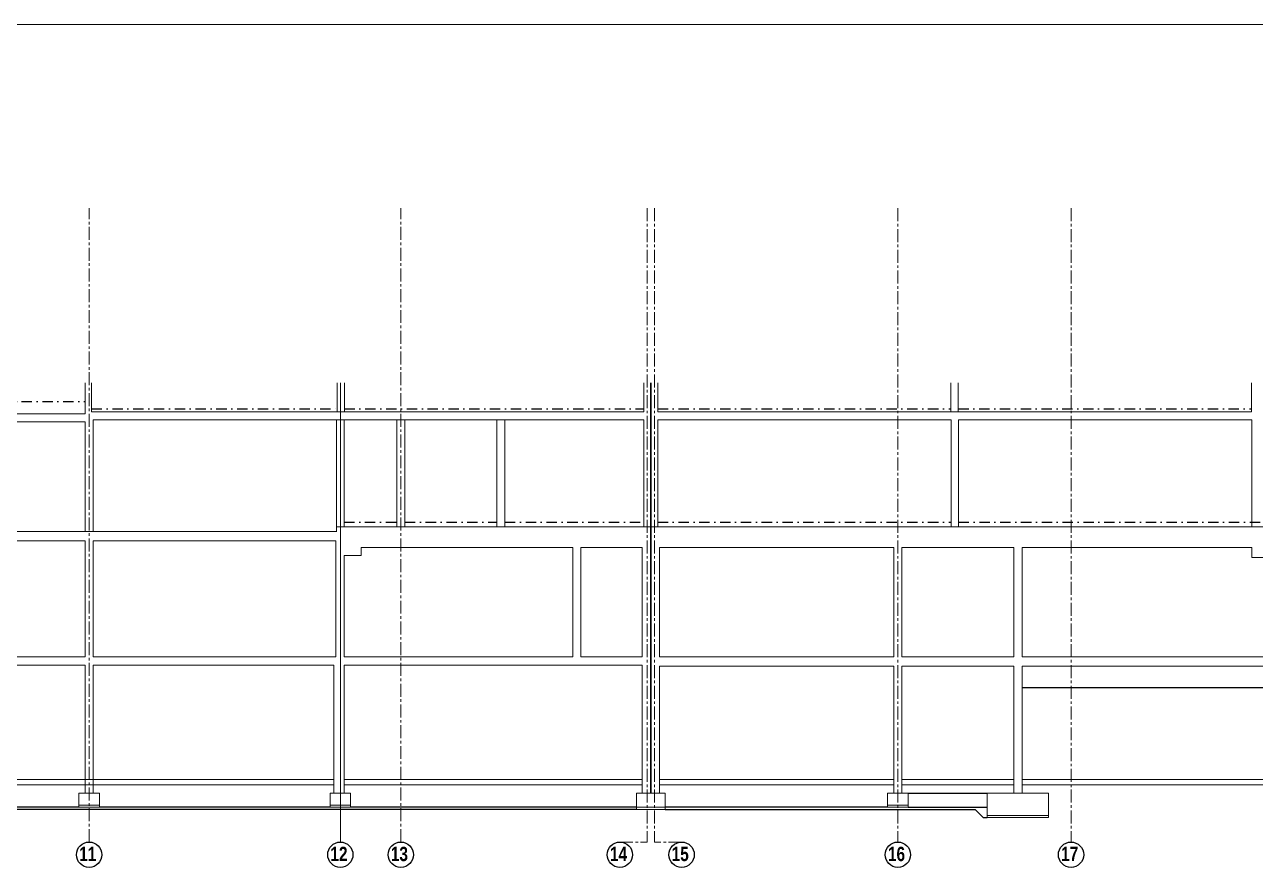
# Model space of a CAD drawing. Header units: millimetres. Extents: x -26249 to 60250, y -21218 to 23336.
# Drawn here: x 30756 to 33769, y -2384 to -322 of the extents above; entities that cross this region are included whole.
import ezdxf
from ezdxf.enums import TextEntityAlignment as Align

# ---------------------------------------------------------------- set-up
doc = ezdxf.new("R2010")
doc.units = ezdxf.units.MM
doc.linetypes.add('AXES', pattern=[50.8, 31.75, -6.35, 6.35, -6.35])
doc.linetypes.add('TIRETPTX2', pattern=[50.8, 25.4, -12.7, 0, -12.7])
doc.layers.add('01_linteaux', color=2, linetype='Continuous')
doc.layers.add('01_texte', color=230, linetype='Continuous')
doc.layers.add('01_murs_coup', color=5, linetype='Continuous', lineweight=60)
doc.layers.add('01_tram_axes', color=10, linetype='AXES', lineweight=9)
doc.styles.add('impact', font='impact.ttf')

msp = doc.modelspace()

# ---------------------------------------------------------------- linework, layer by layer
at = {"layer": '01_linteaux', "linetype": 'TIRETPTX2'}
for p, q in [((30595.717, -1244.018), (30903.717, -1244.018)), ((30919.717, -1262.018), (31520.717, -1262.018)), ((31538.717, -1262.018), (32271.717, -1262.018)), ((32305.717, -1262.018), (33023.717, -1262.018)), ((33041.717, -1262.018), (33759.717, -1262.018)), ((31538.029, -1539.018), (31666.717, -1539.018)), ((31686.717, -1539.018), (31911.717, -1539.018)), ((31931.717, -1539.018), (32271.717, -1539.018)), ((32305.717, -1539.018), (33024.41, -1539.018)), ((33042.41, -1539.018), (33908.678, -1539.018))]:
    msp.add_line(p, q, dxfattribs=at)
at = {"layer": '01_linteaux'}
for p, q in [((33197.717, -1944.018), (33912.678, -1944.018)), ((32918.717, -2202.018), (33112.717, -2202.018)), ((32253.717, -2242.018), (29613.717, -2242.018)), ((30888.717, -2237.018), (30658.717, -2237.018)), ((31503.717, -2237.018), (30938.717, -2237.018)), ((32253.717, -2237.018), (31553.717, -2237.018)), ((32868.717, -2237.018), (32323.717, -2237.018)), ((32323.717, -2242.018), (33082.717, -2242.018)), ((32918.717, -2237.018), (33112.717, -2237.018)), ((33102.717, -2262.018), (33082.717, -2242.018)), ((33102.717, -2262.018), (33112.717, -2262.018))]:
    msp.add_line(p, q, dxfattribs=at)
at = {"layer": '01_murs_coup', "color": 0, "lineweight": 5}
msp.add_line((25699.958, -322.018), (35910.588, -322.018), dxfattribs=at)
at = {"layer": '01_murs_coup', "lineweight": 5}
for p, q in [((30903.717, -1274.018), (30903.717, -1198.368)), ((30919.717, -1269.018), (30919.717, -1198.368)), ((31520.717, -1269.018), (31520.717, -1198.368)), ((31528.717, -2322.018), (31528.717, -1198.368)), ((31538.717, -1269.018), (31538.717, -1198.368)), ((32271.717, -1269.018), (32271.717, -1198.368)), ((32287.717, -1269.018), (32287.717, -1198.368)), ((32289.717, -1269.018), (32289.717, -1198.368)), ((32305.717, -1269.018), (32305.717, -1198.368)), ((33023.717, -1269.018), (33023.717, -1198.368)), ((33041.717, -1269.018), (33041.717, -1198.368)), ((33759.717, -1269.018), (33759.717, -1198.368)), ((30595.717, -1274.018), (30903.717, -1274.018)), ((30643.717, -1294.018), (30903.717, -1294.018)), ((30903.717, -1562.018), (30903.717, -1294.018)), ((30919.717, -1269.018), (32271.717, -1269.018)), ((30923.717, -1562.018), (30923.717, -1289.018)), ((30923.717, -1289.018), (32271.717, -1289.018)), ((31519.717, -1562.018), (31519.717, -1289.018)), ((31538.029, -1289.018), (31538.029, -1551.018)), ((31666.717, -1289.018), (31666.717, -1551.018)), ((31686.717, -1289.018), (31686.717, -1551.018)), ((31911.717, -1289.018), (31911.717, -1551.018)), ((31931.717, -1289.018), (31931.717, -1551.018)), ((32271.717, -1289.018), (32271.717, -1551.018)), ((32287.717, -1269.018), (32287.717, -1869.018)), ((32289.717, -1269.018), (32289.717, -1869.018)), ((32305.717, -1269.018), (33759.717, -1269.018)), ((32305.717, -1289.018), (32305.717, -1551.018)), ((32305.717, -1289.018), (33024.41, -1289.018)), ((33024.41, -1289.018), (33024.41, -1551.018)), ((33042.41, -1289.018), (33042.41, -1551.018)), ((33042.41, -1289.018), (33760.275, -1289.018)), ((33760.275, -1551.018), (33760.275, -1289.018)), ((30643.717, -1562.018), (31520.029, -1562.018)), ((31520.029, -1551.018), (33908.678, -1551.018)), ((30643.717, -1585.018), (30903.717, -1585.018)), ((30903.717, -1869.018), (30903.717, -1585.018)), ((30923.717, -1869.018), (30923.717, -1585.018)), ((30923.717, -1585.018), (31517.727, -1585.018)), ((31517.727, -1869.018), (31517.727, -1585.018)), ((31537.727, -1621.018), (31580.029, -1621.018)), ((31537.727, -1869.018), (31537.727, -1621.018)), ((31580.029, -1601.018), (32097.717, -1601.018)), ((31580.029, -1601.018), (31580.029, -1621.018)), ((32097.717, -1869.018), (32097.717, -1601.018)), ((32117.717, -1869.018), (32117.717, -1601.018)), ((32117.717, -1601.018), (32267.717, -1601.018)), ((32267.717, -1869.018), (32267.717, -1601.018)), ((32309.717, -1869.018), (32309.717, -1601.018)), ((32309.717, -1601.018), (32883.717, -1601.018)), ((32883.717, -1869.018), (32883.717, -1601.018)), ((32903.717, -1869.018), (32903.717, -1601.018)), ((32903.717, -1601.018), (33177.717, -1601.018)), ((33177.717, -1869.018), (33177.717, -1601.018)), ((33197.717, -1869.018), (33197.717, -1601.018)), ((33197.717, -1601.018), (33760.275, -1601.018)), ((33760.275, -1601.018), (33760.275, -1626.018)), ((33760.275, -1626.018), (33810.275, -1626.018)), ((30643.717, -1869.018), (30903.717, -1869.018)), ((30643.717, -1889.018), (30903.717, -1889.018)), ((30903.717, -1889.018), (30903.717, -2202.018)), ((30923.717, -1869.018), (31517.727, -1869.018)), ((30923.717, -1889.018), (30923.717, -2202.018)), ((30923.717, -1889.018), (31512.727, -1889.018)), ((31512.727, -1889.018), (31512.727, -2202.018)), ((31537.727, -1869.018), (32097.717, -1869.018)), ((31537.727, -1889.018), (31537.727, -2202.018)), ((31537.727, -1889.018), (32267.717, -1889.018)), ((32117.717, -1869.018), (32267.717, -1869.018)), ((32267.717, -1889.018), (32267.717, -2202.018)), ((32287.717, -1869.018), (32287.717, -1889.018)), ((32287.717, -1889.018), (32287.717, -2202.018)), ((32289.717, -1869.018), (32289.717, -1892.018)), ((32289.717, -1892.018), (32289.717, -2202.018)), ((32309.717, -1869.018), (32883.717, -1869.018)), ((32309.717, -1892.018), (32883.717, -1892.018)), ((32309.717, -1892.018), (32309.717, -2202.018)), ((32883.717, -1892.018), (32883.717, -2202.018)), ((32903.717, -1869.018), (33177.717, -1869.018)), ((32903.717, -1892.018), (32903.717, -2202.018)), ((32903.717, -1892.018), (33177.717, -1892.018)), ((33177.717, -1892.018), (33177.717, -2202.018)), ((33197.717, -1869.018), (33908.678, -1869.018)), ((33197.717, -1892.018), (33197.717, -2202.018)), ((33197.717, -1892.018), (33912.678, -1892.018)), ((29563.717, -2169.018), (31512.727, -2169.018)), ((31537.727, -2169.018), (32267.717, -2169.018)), ((32309.717, -2169.018), (32883.717, -2169.018)), ((32903.717, -2169.018), (33177.717, -2169.018)), ((33197.717, -2169.018), (34417.678, -2169.018)), ((29563.717, -2182.018), (31512.727, -2182.018)), ((31537.727, -2182.018), (32267.717, -2182.018)), ((32309.717, -2182.018), (32883.717, -2182.018)), ((32903.717, -2182.018), (33177.717, -2182.018)), ((33197.717, -2182.018), (34417.678, -2182.018)), ((30888.717, -2237.018), (30888.717, -2202.018)), ((30888.717, -2202.018), (30938.717, -2202.018)), ((30938.717, -2237.018), (30938.717, -2202.018)), ((31503.717, -2202.018), (31503.717, -2237.018)), ((31553.717, -2202.018), (31503.717, -2202.018)), ((31553.717, -2202.018), (31553.717, -2237.018)), ((32253.717, -2202.018), (32253.717, -2242.018)), ((32323.717, -2202.018), (32253.717, -2202.018)), ((32323.717, -2202.018), (32323.717, -2242.018)), ((32868.717, -2202.018), (32868.717, -2237.018)), ((32918.717, -2202.018), (32868.717, -2202.018)), ((32918.717, -2202.018), (32918.717, -2237.018)), ((33112.717, -2202.018), (33112.717, -2262.018)), ((33262.717, -2202.018), (33112.717, -2202.018)), ((33262.717, -2202.018), (33262.717, -2262.018)), ((30888.717, -2232.018), (30938.717, -2232.018)), ((30888.717, -2237.018), (30938.717, -2237.018)), ((31553.717, -2232.018), (31503.717, -2232.018)), ((31553.717, -2237.018), (31503.717, -2237.018)), ((32323.717, -2237.018), (32253.717, -2237.018)), ((32323.717, -2242.018), (32253.717, -2242.018)), ((32918.717, -2232.018), (32868.717, -2232.018)), ((32918.717, -2237.018), (32868.717, -2237.018)), ((33262.717, -2257.018), (33112.717, -2257.018)), ((33262.717, -2262.018), (33112.717, -2262.018))]:
    msp.add_line(p, q, dxfattribs=at)
at = {"layer": '01_texte'}
for centre in [(30913.717, -2352.998), (31528.717, -2352.998), (31676.717, -2352.998), (32213.202, -2352.998), (32364.231, -2352.998), (32893.717, -2352.998), (33317.617, -2352.998)]:
    msp.add_circle(centre, 30.98, dxfattribs=at)
at = {"layer": '01_tram_axes'}
for p, q in [((30913.717, -2322.018), (30913.717, -771.348)), ((31676.717, -2322.018), (31676.717, -771.348)), ((32279.717, -771.348), (32279.717, -2322.018)), ((32297.717, -771.348), (32297.717, -2322.018)), ((32893.717, -771.348), (32893.717, -2322.018)), ((33317.617, -771.348), (33317.617, -2322.018)), ((32213.202, -2322.018), (32279.717, -2322.018)), ((32364.231, -2322.018), (32297.717, -2322.018))]:
    msp.add_line(p, q, dxfattribs=at)

# ---------------------------------------------------------------- texts
at = {"layer": '01_texte', "style": 'impact'}
for s, p in [('11', (30910.377, -2351.117)), ('12', (31525.377, -2351.117)), ('13', (31673.377, -2351.117)), ('14', (32209.863, -2351.117)), ('15', (32360.892, -2351.117)), ('16', (32890.377, -2351.117)), ('17', (33314.277, -2351.117))]:
    msp.add_text(s, height=35, dxfattribs=at).set_placement(p, align=Align.MIDDLE_CENTER)

doc.saveas('drawing.dxf')
